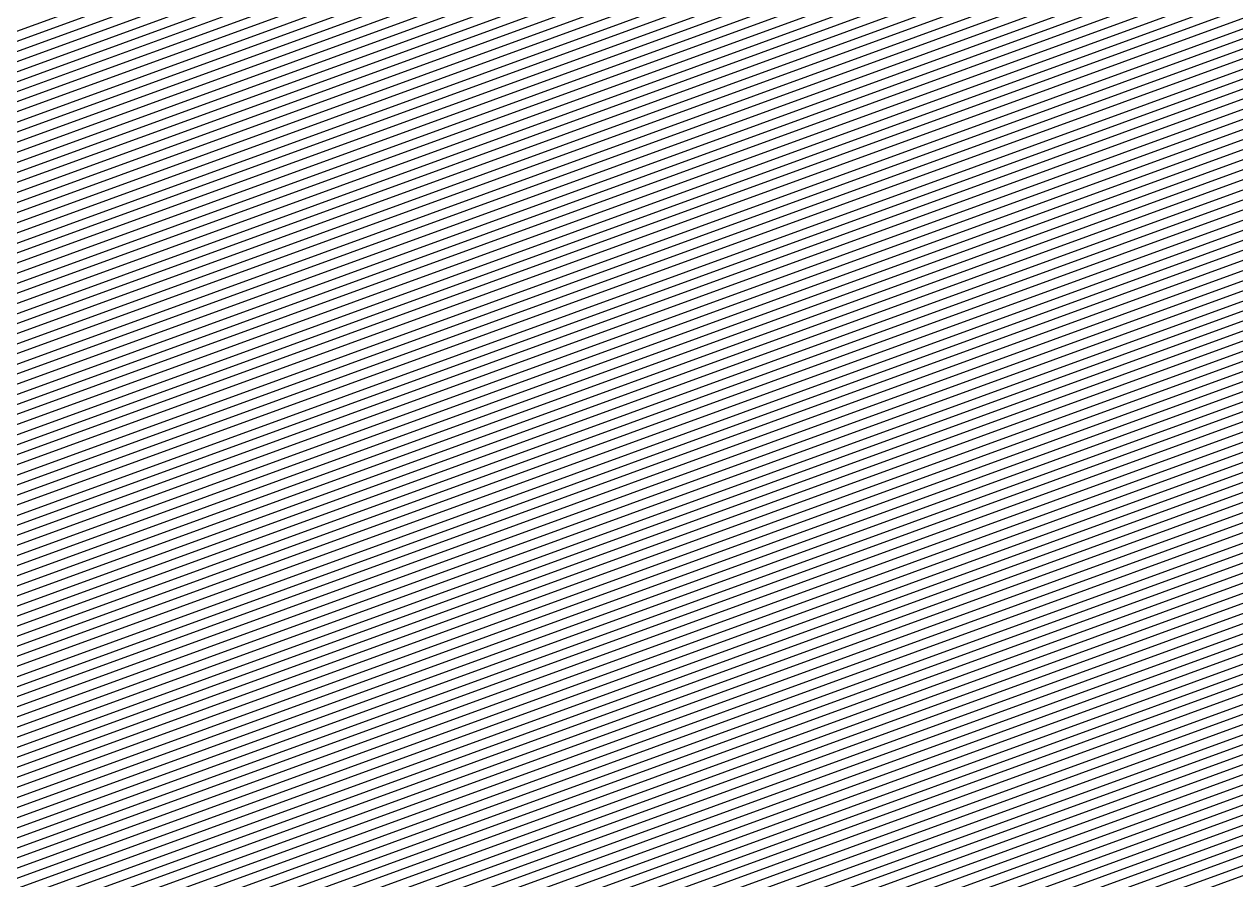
# Model space of a CAD drawing. Extents: x 7084 to 11035, y 13750 to 16729.
# Drawn here: x 9906.8 to 10031.5, y 14150 to 14238.1 of the extents above; entities that cross this region are included whole.
import ezdxf

# ---------------------------------------------------------------- set-up
doc = ezdxf.new("R2010")
doc.units = 0
doc.layers.add('Default', color=7, linetype='Continuous')

msp = doc.modelspace()

# ---------------------------------------------------------------- linework, layer by layer
at = {"layer": 'Default'}
for points in [[(10354.72, 16079.99), (10436.84, 16073.5), (10531.93, 15941.63), (10685.88, 15771.51), (10729.1, 15730.43), (10774.48, 15574.78), (10851.45, 15398.24), (10825.52, 15220.97), (10815.9, 14983.45), (10774.84, 14641.88), (10678.62, 14186.09), (10628.92, 14119.07), (10474.97, 13923.27), (10382.05, 13873.55), (10204.84, 13893.01), (10082.97, 14197.94), (9730.17, 14069.55), (9578.9, 14067.38), (9457.02, 13942.2), (9243.08, 13963.82), (8806.9, 14034.44), (8515.16, 14079.83), (8486.29, 14291.68), (8114.25, 14439.33)], [(10355.48, 16075.39), (10435.83, 16069.05), (10528.87, 15940.01), (10684.66, 15767.85), (10726.95, 15727.66), (10771.36, 15575.36), (10849.25, 15396.7), (10823.88, 15223.25), (10814.14, 14982.88), (10773.96, 14648.65), (10676.59, 14187.4), (10627.96, 14121.83), (10472.17, 13923.68), (10381.24, 13875.03), (10207.85, 13894.07), (10084.51, 14202.65), (9727.49, 14072.72), (9579.47, 14070.61), (9456.14, 13943.93), (9246.8, 13965.08), (8805.39, 14036.54), (8519.93, 14080.96), (8490.71, 14295.35), (8114.22, 14444.77)], [(8114.01, 14480.09), (8519.46, 14319.18), (8550.92, 14088.3), (8795.6, 14050.23), (9270.97, 13973.27), (9450.4, 13955.14), (9583.22, 14091.56), (9710.1, 14093.38), (10094.58, 14233.3), (10227.4, 13900.98), (10376.03, 13884.66), (10453.96, 13926.37), (10621.74, 14139.75), (10663.42, 14195.96), (10768.28, 14692.69), (10802.72, 14979.17), (10813.21, 15238.03), (10834.96, 15386.7), (10751.07, 15579.1), (10713.01, 15709.65), (10676.76, 15744.1), (10508.98, 15929.5), (10429.23, 16040.1), (10360.36, 16045.54)], [(8113.73, 14524.93), (8555.95, 14349.43), (8590.26, 14097.62), (8783.18, 14067.6), (9301.64, 13983.67), (9443.12, 13969.37), (9587.98, 14118.16), (9688.02, 14119.59), (10107.36, 14272.2), (10252.22, 13909.76), (10369.4, 13896.89), (10430.85, 13929.77), (10613.84, 14162.5), (10646.71, 14206.82), (10761.07, 14748.58), (10788.22, 14974.46), (10799.66, 15256.79), (10816.81, 15374.01), (10725.32, 15583.85), (10695.31, 15686.78), (10666.73, 15713.94), (10483.74, 15916.15), (10420.86, 16003.36), (10366.56, 16007.65)], [(8114.36, 14421.67), (8471.92, 14279.76), (8499.66, 14076.16), (8811.79, 14027.59), (9231, 13959.72), (9459.89, 13936.6), (9577.02, 14056.91), (9738.87, 14059.22), (10077.93, 14182.61), (10195.06, 13889.55), (10384.65, 13868.73), (10484.07, 13921.93), (10632.03, 14110.11), (10685.21, 14181.81), (10777.68, 14619.86), (10821.61, 14985.3), (10830.86, 15213.58), (10858.6, 15403.24), (10784.62, 15572.91), (10736.07, 15739.44), (10689.83, 15783.39), (10541.87, 15946.88)], [(10502.1, 15925.86), (10674.02, 15735.87), (10708.18, 15703.41), (10744.05, 15580.4), (10830.01, 15383.24), (10809.51, 15243.14), (10798.77, 14977.88), (10766.32, 14707.93), (10658.86, 14198.92), (10619.58, 14145.95), (10447.66, 13927.29), (10374.22, 13888), (10234.17, 13903.37), (10098.06, 14243.91), (9704.07, 14100.53), (9584.52, 14098.82), (9448.42, 13959.02), (9279.33, 13976.11), (8792.22, 14054.97), (8561.65, 14090.85)], [(8113.91, 14496.4), (8532.73, 14330.18), (8565.22, 14091.69), (8791.09, 14056.55), (9282.12, 13977.05), (9447.75, 13960.31), (9584.95, 14101.24), (9702.07, 14102.91), (10099.23, 14247.45), (10236.43, 13904.17), (10373.62, 13889.11), (10445.56, 13927.6), (10618.86, 14148.02), (10657.35, 14199.91), (10765.66, 14713.01), (10797.45, 14977.45), (10808.28, 15244.85), (10828.36, 15382.09), (10741.7, 15580.83), (10706.57, 15701.33), (10673.11, 15733.13), (10499.8, 15924.64)], [(9702.74, 14102.12), (10098.84, 14246.27), (10235.67, 13903.91), (10373.82, 13888.74), (10446.26, 13927.5), (10619.1, 14147.33), (10657.85, 14199.58), (10765.88, 14711.32), (10797.89, 14977.6), (10808.69, 15244.28), (10828.91, 15382.47), (10742.49, 15580.68), (10707.11, 15702.03), (10673.41, 15734.05), (10500.57, 15925.05)], [(10497.51, 15923.43), (10672.2, 15730.39), (10704.96, 15699.25), (10739.36, 15581.26), (10826.71, 15380.94), (10807.05, 15246.55), (10796.13, 14977.03), (10765.01, 14718.09), (10655.83, 14200.89), (10618.15, 14150.09), (10443.46, 13927.91), (10373.02, 13890.22), (10238.68, 13904.97), (10100.39, 14250.98), (9700.06, 14105.29), (9585.39, 14103.66), (9447.09, 13961.61), (9284.91, 13978), (8789.96, 14058.13), (8568.8, 14092.54), (8536.05, 14332.93), (8113.88, 14500.47)], [(8113.9, 14497.76), (8533.83, 14331.1), (8566.42, 14091.98), (8790.71, 14057.07), (9283.05, 13977.37), (9447.53, 13960.74), (9585.1, 14102.04), (9701.4, 14103.71), (10099.61, 14248.63), (10237.18, 13904.44), (10373.42, 13889.48), (10444.86, 13927.71), (10618.63, 14148.71), (10656.84, 14200.24), (10765.44, 14714.71), (10797.01, 14977.31), (10807.87, 15245.42), (10827.81, 15381.71), (10740.92, 15580.97), (10706.03, 15700.64), (10672.81, 15732.22), (10499.04, 15924.24)], [(10495.21, 15922.22), (10671.29, 15727.65), (10703.35, 15697.18), (10737.02, 15581.69), (10825.06, 15379.78), (10805.82, 15248.26), (10794.81, 14976.6), (10764.35, 14723.18), (10654.31, 14201.88), (10617.43, 14152.16), (10441.36, 13928.22), (10372.41, 13891.33), (10240.94, 13905.77), (10101.55, 14254.52), (9698.05, 14107.68), (9585.82, 14106.07), (9446.43, 13962.9), (9287.7, 13978.94), (8788.83, 14059.7), (8572.38, 14093.39), (8539.36, 14335.68), (8113.86, 14504.55)], [(8113.87, 14501.83), (8537.15, 14333.85), (8569.99, 14092.82), (8789.58, 14058.65), (9285.84, 13978.31), (9446.87, 13962.04), (9585.53, 14104.46), (9699.39, 14106.09), (10100.77, 14252.16), (10239.43, 13905.24), (10372.81, 13890.59), (10442.76, 13928.02), (10617.91, 14150.78), (10655.32, 14201.22), (10764.79, 14719.79), (10795.69, 14976.88), (10806.64, 15247.12), (10826.16, 15380.55), (10738.58, 15581.4), (10704.43, 15698.56), (10671.89, 15729.48), (10496.74, 15923.03)], [(10492.92, 15921), (10670.37, 15724.91), (10701.74, 15695.1), (10734.68, 15582.12), (10823.41, 15378.63), (10804.59, 15249.96), (10793.5, 14976.17), (10763.69, 14728.26), (10652.79, 14202.87), (10616.71, 14154.23), (10439.26, 13928.53), (10371.81, 13892.44), (10243.19, 13906.57), (10102.71, 14258.06), (9696.05, 14110.06), (9586.25, 14108.49), (9445.77, 13964.19), (9290.49, 13979.89), (8787.7, 14061.28), (8575.95, 14094.23), (8542.68, 14338.43), (8113.83, 14508.63)], [(10493.68, 15921.41), (10670.68, 15725.82), (10702.28, 15695.79), (10735.46, 15581.98), (10823.96, 15379.01), (10805, 15249.4), (10793.94, 14976.31), (10763.91, 14726.56), (10653.29, 14202.54), (10616.95, 14153.54), (10439.96, 13928.43), (10372.01, 13892.07), (10242.44, 13906.3), (10102.32, 14256.88), (9696.71, 14109.27), (9586.11, 14107.69), (9445.99, 13963.76), (9289.56, 13979.57), (8788.08, 14060.76), (8574.76, 14093.95), (8541.57, 14337.51), (8113.84, 14507.27)], [(10494.45, 15921.81), (10670.98, 15726.74), (10702.82, 15696.48), (10736.24, 15581.84), (10824.51, 15379.4), (10805.41, 15248.83), (10794.37, 14976.46), (10764.13, 14724.87), (10653.8, 14202.21), (10617.19, 14152.85), (10440.66, 13928.33), (10372.21, 13891.7), (10241.69, 13906.03), (10101.94, 14255.7), (9697.38, 14108.47), (9585.96, 14106.88), (9446.21, 13963.33), (9288.63, 13979.26), (8788.45, 14060.23), (8573.57, 14093.67), (8540.47, 14336.6), (8113.85, 14505.91)], [(8113.82, 14509.98), (8543.79, 14339.35), (8577.14, 14094.52), (8787.32, 14061.81), (9291.41, 13980.2), (9445.55, 13964.63), (9586.39, 14109.3), (9695.38, 14110.86), (10103.1, 14259.24), (10243.95, 13906.83), (10371.61, 13892.81), (10438.56, 13928.64), (10616.47, 14154.92), (10652.28, 14203.2), (10763.48, 14729.95), (10793.06, 14976.03), (10804.18, 15250.53), (10822.86, 15378.24), (10733.9, 15582.27), (10701.21, 15694.4), (10670.07, 15724), (10492.15, 15920.6)], [(10491.39, 15920.2), (10669.77, 15723.08), (10700.67, 15693.71), (10733.12, 15582.41), (10822.31, 15377.86), (10803.77, 15251.1), (10792.62, 14975.88), (10763.26, 14731.64), (10651.77, 14203.53), (10616.23, 14155.61), (10437.86, 13928.74), (10371.41, 13893.18), (10244.7, 13907.1), (10103.48, 14260.42), (9694.71, 14111.65), (9586.54, 14110.1), (9445.32, 13965.06), (9292.34, 13980.52), (8786.95, 14062.34), (8578.34, 14094.8), (8544.89, 14340.26), (8113.82, 14511.34)], [(10489.86, 15919.39), (10669.16, 15721.25), (10699.6, 15692.33), (10731.56, 15582.7), (10821.21, 15377.09), (10802.95, 15252.24), (10791.74, 14975.6), (10762.82, 14735.03), (10650.76, 14204.18), (10615.75, 14156.98), (10436.46, 13928.94), (10371.01, 13893.93), (10246.2, 13907.63), (10104.26, 14262.77), (9693.37, 14113.24), (9586.83, 14111.72), (9444.88, 13965.92), (9294.2, 13981.15), (8786.19, 14063.39), (8580.72, 14095.36), (8547.1, 14342.1), (8113.8, 14514.06)], [(10488.33, 15918.58), (10668.55, 15719.43), (10698.53, 15690.94), (10730, 15582.99), (10820.11, 15376.32), (10802.12, 15253.38), (10790.86, 14975.31), (10762.38, 14738.42), (10649.75, 14204.84), (10615.27, 14158.36), (10435.06, 13929.15), (10370.61, 13894.67), (10247.71, 13908.16), (10105.03, 14265.13), (9692.03, 14114.83), (9587.12, 14113.33), (9444.44, 13966.78), (9296.06, 13981.78), (8785.44, 14064.44), (8583.1, 14095.93)], [(10487.57, 15918.17), (10668.25, 15718.51), (10697.99, 15690.25), (10729.22, 15583.13), (10819.56, 15375.94), (10801.71, 15253.94), (10790.42, 14975.17), (10762.17, 14740.11), (10649.24, 14205.17), (10615.03, 14159.05), (10434.35, 13929.25), (10370.41, 13895.04), (10248.46, 13908.43), (10105.42, 14266.31), (9691.36, 14115.62), (9587.26, 14114.13), (9444.22, 13967.21), (9296.99, 13982.09), (8785.06, 14064.97), (8584.3, 14096.21), (8550.42, 14344.85), (8113.78, 14518.14)], [(9587.4, 14114.94), (9690.69, 14116.42), (10105.81, 14267.49), (10249.21, 13908.69), (10370.21, 13895.41), (10433.65, 13929.36), (10614.8, 14159.74), (10648.73, 14205.5), (10761.95, 14741.81), (10789.98, 14975.03), (10801.3, 15254.51), (10819.01, 15375.55), (10728.44, 15583.28), (10697.45, 15689.55), (10667.94, 15717.6), (10486.8, 15917.77)], [(9587.55, 14115.75), (9690.02, 14117.21), (10106.19, 14268.67), (10249.96, 13908.96), (10370.01, 13895.78), (10432.95, 13929.46), (10614.56, 14160.43), (10648.23, 14205.83), (10761.73, 14743.5), (10789.54, 14974.89), (10800.89, 15255.08), (10818.46, 15375.17), (10727.66, 15583.42), (10696.92, 15688.86), (10667.64, 15716.69), (10486.04, 15917.37)], [(10484.51, 15916.56), (10667.03, 15714.86), (10695.84, 15687.48), (10726.1, 15583.71), (10817.36, 15374.4), (10800.07, 15256.22), (10788.66, 14974.6), (10761.29, 14746.89), (10647.21, 14206.49), (10614.08, 14161.81), (10431.55, 13929.67), (10369.6, 13896.52), (10251.47, 13909.49), (10106.97, 14271.02), (9688.69, 14118.8), (9587.84, 14117.36), (9443.34, 13968.94), (9300.71, 13983.35), (8783.56, 14067.07), (8589.07, 14097.34), (8554.84, 14348.51), (8113.74, 14523.57)], [(9587.69, 14116.55), (9689.35, 14118.01), (10106.58, 14269.85), (10250.72, 13909.22), (10369.8, 13896.15), (10432.25, 13929.56), (10614.32, 14161.12), (10647.72, 14206.16), (10761.51, 14745.19), (10789.1, 14974.74), (10800.48, 15255.65), (10817.91, 15374.78), (10726.88, 15583.56), (10696.38, 15688.17), (10667.33, 15715.77), (10485.27, 15916.96)], [(9686.68, 14121.18), (10108.13, 14274.56), (10253.72, 13910.29), (10369, 13897.63), (10429.45, 13929.98), (10613.36, 14163.88), (10645.69, 14207.48), (10760.64, 14751.97), (10787.35, 14974.17), (10798.84, 15257.92), (10815.71, 15373.24), (10723.76, 15584.14), (10694.23, 15685.4), (10666.12, 15712.12), (10482.21, 15915.34)], [(8113.68, 14533.08), (8562.58, 14354.93), (8597.41, 14099.32), (8780.92, 14070.76), (9307.22, 13985.56), (9441.79, 13971.96), (9588.85, 14123), (9684, 14124.36), (10109.68, 14279.28), (10256.73, 13911.35), (10368.2, 13899.11), (10426.65, 13930.39), (10612.4, 14166.64), (10643.67, 14208.79), (10759.76, 14758.74), (10785.59, 14973.6), (10797.2, 15260.2), (10813.51, 15371.71), (10720.64, 15584.72), (10692.09, 15682.63), (10664.9, 15708.46), (10479.15, 15913.73)], [(10479.92, 15914.13), (10665.21, 15709.38), (10692.63, 15683.32), (10721.42, 15584.57), (10814.06, 15372.09), (10797.61, 15259.63), (10786.03, 14973.74), (10759.98, 14757.05), (10644.17, 14208.46), (10612.64, 14165.95), (10427.35, 13930.29), (10368.4, 13898.74), (10255.98, 13911.08), (10109.29, 14278.1), (9684.67, 14123.57), (9588.7, 14122.19), (9442.01, 13971.53), (9306.29, 13985.24), (8781.3, 14070.23), (8596.22, 14099.03), (8561.48, 14354.01), (8113.69, 14531.72)], [(8113.7, 14530.36), (8560.37, 14353.1), (8595.03, 14098.75), (8781.68, 14069.71), (9305.36, 13984.93), (9442.23, 13971.09), (9588.56, 14121.39), (9685.34, 14122.77), (10108.9, 14276.92), (10255.23, 13910.82), (10368.6, 13898.37), (10428.05, 13930.18), (10612.88, 14165.26), (10644.68, 14208.13), (10760.2, 14755.36), (10786.47, 14973.89), (10798.02, 15259.06), (10814.61, 15372.47), (10722.2, 15584.43), (10693.16, 15684.01), (10665.51, 15710.29), (10480.68, 15914.54)], [(8113.65, 14538.52), (8567, 14358.59), (8602.18, 14100.45), (8779.42, 14072.87), (9310.93, 13986.82), (9440.91, 13973.68), (9589.42, 14126.22), (9681.32, 14127.54), (10111.23, 14283.99), (10259.74, 13912.41), (10367.4, 13900.59), (10423.85, 13930.8), (10611.44, 14169.39), (10641.64, 14210.11), (10758.89, 14765.52), (10783.83, 14973.03), (10795.56, 15262.47), (10811.31, 15370.17), (10717.51, 15585.29), (10689.94, 15679.85), (10663.69, 15704.81), (10476.09, 15912.11)], [(8113.66, 14537.16), (8565.9, 14357.68), (8600.99, 14100.16), (8779.79, 14072.34), (9310, 13986.5), (9441.13, 13973.25), (9589.28, 14125.42), (9681.99, 14126.74), (10110.84, 14282.81), (10258.99, 13912.15), (10367.6, 13900.22), (10424.55, 13930.7), (10611.68, 14168.7), (10642.15, 14209.78), (10759.11, 14763.82), (10784.27, 14973.17), (10795.97, 15261.9), (10811.86, 15370.55), (10718.3, 15585.15), (10690.48, 15680.55), (10663.99, 15705.72), (10476.86, 15912.51)], [(10477.62, 15912.92), (10664.29, 15706.63), (10691.02, 15681.24), (10719.08, 15585), (10812.41, 15370.94), (10796.38, 15261.33), (10784.71, 14973.32), (10759.32, 14762.13), (10642.65, 14209.45), (10611.92, 14168.01), (10425.25, 13930.59), (10367.8, 13899.85), (10258.24, 13911.88), (10110.45, 14281.63), (9682.66, 14125.95), (9589.13, 14124.61), (9441.35, 13972.82), (9309.08, 13986.19), (8780.17, 14071.81), (8599.79, 14099.88), (8564.79, 14356.76), (8113.67, 14535.8)], [(10478.39, 15913.32), (10664.6, 15707.55), (10691.55, 15681.93), (10719.86, 15584.86), (10812.96, 15371.32), (10796.79, 15260.77), (10785.15, 14973.46), (10759.54, 14760.44), (10643.16, 14209.12), (10612.16, 14167.33), (10425.95, 13930.49), (10368, 13899.48), (10257.48, 13911.62), (10110.07, 14280.46), (9683.33, 14125.15), (9588.99, 14123.81), (9441.57, 13972.39), (9308.15, 13985.87), (8780.55, 14071.29), (8598.6, 14099.6), (8563.69, 14355.85), (8113.68, 14534.44)], [(10473.8, 15910.9), (10662.77, 15702.07), (10688.34, 15677.77), (10715.17, 15585.72), (10809.66, 15369.01), (10794.33, 15264.18), (10782.51, 14972.6), (10758.23, 14770.6), (10640.12, 14211.09), (10610.73, 14171.46), (10421.75, 13931.11), (10366.79, 13901.71), (10262, 13913.21), (10112.39, 14287.53), (9679.32, 14129.92), (9589.85, 14128.64), (9440.25, 13974.98), (9313.72, 13987.76), (8778.29, 14074.44), (8605.75, 14101.29), (8570.32, 14361.34), (8113.63, 14542.59)], [(8113.64, 14541.23), (8569.22, 14360.43), (8604.56, 14101.01), (8778.67, 14073.92), (9312.79, 13987.45), (9440.47, 13974.54), (9589.71, 14127.84), (9679.99, 14129.13), (10112, 14286.35), (10261.24, 13912.95), (10367, 13901.33), (10422.45, 13931.01), (10610.97, 14170.77), (10640.63, 14210.77), (10758.45, 14768.91), (10782.95, 14972.75), (10794.74, 15263.61), (10810.21, 15369.4), (10715.95, 15585.58), (10688.87, 15678.47), (10663.08, 15702.98), (10474.56, 15911.3)], [(8113.6, 14546.67), (8573.64, 14364.09), (8609.33, 14102.14), (8777.16, 14076.02), (9316.51, 13988.71), (9439.59, 13976.27), (9590.29, 14131.06), (9677.31, 14132.3), (10113.55, 14291.06), (10264.25, 13914.01), (10366.19, 13902.82), (10419.65, 13931.42), (10610.01, 14173.53), (10638.6, 14212.08), (10757.58, 14775.68), (10781.2, 14972.17), (10793.09, 15265.88), (10808.01, 15367.86), (10712.83, 15586.15), (10686.73, 15675.7), (10661.86, 15699.33), (10471.5, 15909.68)], [(10472.27, 15910.09), (10662.17, 15700.24), (10687.26, 15676.39), (10713.61, 15586.01), (10808.56, 15368.24), (10793.5, 15265.31), (10781.64, 14972.32), (10757.8, 14773.99), (10639.11, 14211.75), (10610.25, 14172.84), (10420.35, 13931.32), (10366.39, 13902.45), (10263.5, 13913.74), (10113.16, 14289.89), (9677.98, 14131.51), (9590.14, 14130.25), (9439.81, 13975.84), (9315.58, 13988.39), (8777.54, 14075.5), (8608.14, 14101.86), (8572.53, 14363.18), (8113.61, 14545.31)], [(10473.03, 15910.49), (10662.47, 15701.15), (10687.8, 15677.08), (10714.39, 15585.87), (10809.11, 15368.63), (10793.92, 15264.74), (10782.08, 14972.46), (10758.01, 14772.29), (10639.61, 14211.42), (10610.49, 14172.15), (10421.05, 13931.21), (10366.59, 13902.08), (10262.75, 13913.48), (10112.78, 14288.71), (9678.65, 14130.72), (9590, 14129.45), (9440.03, 13975.41), (9314.65, 13988.08), (8777.91, 14074.97), (8606.95, 14101.58), (8571.43, 14362.26), (8113.62, 14543.95)], [(10470.74, 15909.28), (10661.56, 15698.41), (10686.19, 15675), (10712.05, 15586.3), (10807.46, 15367.47), (10792.68, 15266.45), (10780.76, 14972.03), (10757.36, 14777.37), (10638.1, 14212.41), (10609.77, 14174.22), (10418.95, 13931.52), (10365.99, 13903.19), (10265, 13914.28), (10113.94, 14292.24), (9676.64, 14133.1), (9590.43, 14131.87), (9439.37, 13976.7), (9317.44, 13989.02), (8776.78, 14076.55), (8610.52, 14102.42), (8574.74, 14365.01), (8113.59, 14548.03)], [(10469.21, 15908.47), (10660.95, 15696.58), (10685.12, 15673.62), (10710.49, 15586.59), (10806.36, 15366.71), (10791.86, 15267.59), (10779.88, 14971.75), (10756.92, 14780.76), (10637.08, 14213.07), (10609.29, 14175.6), (10417.55, 13931.73), (10365.59, 13903.93), (10266.51, 13914.81), (10114.71, 14294.6), (9675.3, 14134.69), (9590.72, 14133.48), (9438.92, 13977.56), (9319.3, 13989.65), (8776.03, 14077.6), (8612.91, 14102.99)], [(10466.91, 15907.26), (10660.04, 15693.84), (10683.51, 15671.54), (10708.15, 15587.02), (10804.71, 15365.55), (10790.63, 15269.29), (10778.56, 14971.32), (10756.27, 14785.84), (10635.56, 14214.06), (10608.57, 14177.67), (10415.45, 13932.04), (10364.99, 13905.04), (10268.76, 13915.6), (10115.87, 14298.14), (9673.3, 14137.07), (9591.15, 14135.9), (9438.26, 13978.86), (9322.09, 13990.6), (8774.9, 14079.18), (8616.48, 14103.83), (8580.27, 14369.59), (8113.55, 14554.82)], [(10468.44, 15908.07), (10660.65, 15695.67), (10684.58, 15672.92), (10709.71, 15586.73), (10805.81, 15366.32), (10791.45, 15268.16), (10779.44, 14971.6), (10756.7, 14782.46), (10636.58, 14213.4), (10609.05, 14176.29), (10416.85, 13931.83), (10365.39, 13904.3), (10267.26, 13915.07), (10115.1, 14295.78), (9674.63, 14135.48), (9590.86, 14134.29), (9438.7, 13977.99), (9320.23, 13989.97), (8775.65, 14078.13), (8614.1, 14103.27), (8578.06, 14367.76), (8113.57, 14552.1)], [(9673.96, 14136.28), (10115.49, 14296.96), (10268.01, 13915.34), (10365.19, 13904.67), (10416.15, 13931.94), (10608.81, 14176.98), (10636.07, 14213.73), (10756.48, 14784.15), (10779, 14971.46), (10791.04, 15268.72), (10805.26, 15365.94), (10708.93, 15586.87), (10684.04, 15672.23), (10660.34, 15694.76), (10467.68, 15907.66)], [(8113.54, 14557.54), (8582.48, 14371.43), (8618.87, 14104.4), (8774.15, 14080.24), (9323.95, 13991.23), (9437.82, 13979.72), (9591.44, 14137.51), (9671.96, 14138.66), (10116.65, 14300.5), (10270.27, 13916.14), (10364.59, 13905.78), (10414.05, 13932.25), (10608.09, 14179.04), (10634.55, 14214.71), (10755.83, 14789.23), (10777.68, 14971.03), (10789.81, 15270.43), (10803.61, 15364.78), (10706.59, 15587.31), (10682.44, 15670.15), (10659.43, 15692.02), (10465.38, 15906.45)], [(9323.02, 13990.91), (9438.04, 13979.29), (9591.3, 14136.7), (9672.63, 14137.87), (10116.26, 14299.32), (10269.52, 13915.87), (10364.79, 13905.41), (10414.75, 13932.14), (10608.33, 14178.35), (10635.06, 14214.39), (10756.05, 14787.54), (10778.12, 14971.18), (10790.22, 15269.86), (10804.16, 15365.17), (10707.37, 15587.16), (10682.97, 15670.85), (10659.73, 15692.93), (10466.15, 15906.85)], [(8113.5, 14562.97), (8586.91, 14375.09), (8623.64, 14105.53), (8772.64, 14082.34), (9327.67, 13992.49), (9436.94, 13981.44), (9592.02, 14140.73), (9669.28, 14141.84), (10118.2, 14305.21), (10273.28, 13917.2), (10363.78, 13907.26), (10411.25, 13932.66), (10607.14, 14181.8), (10632.52, 14216.03), (10754.95, 14796.01), (10775.93, 14970.46), (10788.17, 15272.7), (10801.41, 15363.24), (10703.47, 15587.88), (10680.29, 15667.38), (10658.21, 15688.36), (10462.32, 15904.83)], [(9670.62, 14140.25), (10117.42, 14302.85), (10271.77, 13916.67), (10364.19, 13906.52), (10412.65, 13932.45), (10607.62, 14180.42), (10633.54, 14215.37), (10755.39, 14792.62), (10776.8, 14970.75), (10788.99, 15271.57), (10802.51, 15364.01), (10705.03, 15587.59), (10681.36, 15668.77), (10658.82, 15690.19), (10463.85, 15905.64)], [(10461.56, 15904.43), (10657.91, 15687.45), (10679.75, 15666.69), (10702.69, 15588.03), (10800.86, 15362.86), (10787.76, 15273.27), (10775.49, 14970.32), (10754.74, 14797.7), (10632.02, 14216.36), (10606.9, 14182.49), (10410.55, 13932.76), (10363.58, 13907.63), (10274.03, 13917.47), (10118.58, 14306.39), (9668.61, 14142.63), (9592.16, 14141.54), (9436.72, 13981.88), (9328.6, 13992.8), (8772.27, 14082.87), (8624.83, 14105.81), (8588.01, 14376.01), (8113.5, 14564.33)], [(10460.03, 15903.62), (10657.3, 15685.62), (10678.68, 15665.3), (10701.13, 15588.31), (10799.76, 15362.09), (10786.94, 15274.41), (10774.61, 14970.03), (10754.3, 14801.09), (10631, 14217.02), (10606.42, 14183.87), (10409.15, 13932.97), (10363.18, 13908.37), (10275.53, 13918), (10119.36, 14308.75), (9667.27, 14144.22), (9592.45, 14143.15)], [(8113.45, 14571.13), (8593.54, 14380.59), (8630.79, 14107.22), (8770.38, 14085.5), (9333.24, 13994.38), (9435.61, 13984.03), (9592.88, 14145.57), (9665.27, 14146.6), (10120.52, 14312.28), (10277.79, 13918.79), (10362.58, 13909.48), (10407.04, 13933.28), (10605.7, 14185.94), (10629.48, 14218.01), (10753.64, 14806.17), (10773.29, 14969.61), (10785.71, 15276.11), (10798.11, 15360.94), (10698.79, 15588.75), (10677.07, 15663.22), (10656.39, 15682.88), (10457.73, 15902.4)], [(8113.46, 14569.77), (8592.43, 14379.68), (8629.6, 14106.94), (8770.76, 14084.97), (9332.31, 13994.06), (9435.83, 13983.6), (9592.74, 14144.76), (9665.93, 14145.81), (10120.13, 14311.1), (10277.04, 13918.53), (10362.78, 13909.11), (10407.74, 13933.17), (10605.94, 14185.25), (10629.99, 14217.68), (10753.86, 14804.47), (10773.73, 14969.75), (10786.12, 15275.55), (10798.66, 15361.32), (10699.57, 15588.6), (10677.61, 15663.92), (10656.7, 15683.79), (10458.5, 15902.81)], [(8113.47, 14568.41), (8591.33, 14378.76), (8628.4, 14106.66), (8771.14, 14084.45), (9331.38, 13993.75), (9436.05, 13983.17), (9592.59, 14143.96), (9666.6, 14145.02), (10119.74, 14309.93), (10276.28, 13918.26), (10362.98, 13908.74), (10408.44, 13933.07), (10606.18, 14184.56), (10630.5, 14217.35), (10754.08, 14802.78), (10774.17, 14969.89), (10786.53, 15274.98), (10799.21, 15361.71), (10700.35, 15588.46), (10678.14, 15664.61), (10657, 15684.71), (10459.26, 15903.21)], [(8114.32, 14428.46), (8477.45, 14284.35), (8505.62, 14077.57), (8809.91, 14030.22), (9235.64, 13961.3), (9458.79, 13938.75), (9577.74, 14060.94), (9735.52, 14063.19), (10079.87, 14188.51), (10198.82, 13890.88), (10383.65, 13870.59), (10480.57, 13922.45), (10630.83, 14113.56), (10682.67, 14183.45), (10776.59, 14628.33), (10819.41, 14984.59), (10828.8, 15216.43), (10855.85, 15401.32), (10780.72, 15573.63), (10733.39, 15735.98), (10688.31, 15778.82)], [(9734.19, 14064.78), (10080.64, 14190.86), (10200.33, 13891.41), (10383.25, 13871.33), (10479.17, 13922.65), (10630.35, 14114.93), (10681.66, 14184.11), (10776.15, 14631.72), (10818.53, 14984.3), (10827.98, 15217.56), (10854.75, 15400.55), (10779.16, 15573.92), (10732.31, 15734.59), (10687.7, 15776.99)], [(8114.29, 14433.9), (8481.87, 14288.01), (8510.39, 14078.7), (8808.4, 14032.33), (9239.36, 13962.56), (9457.91, 13940.48), (9578.32, 14064.16), (9732.85, 14066.37), (10081.42, 14193.22), (10201.83, 13891.94), (10382.85, 13872.07), (10477.77, 13922.86), (10629.87, 14116.31), (10680.65, 14184.77), (10775.71, 14635.1), (10817.65, 14984.02), (10827.16, 15218.7), (10853.65, 15399.78), (10777.6, 15574.21), (10731.24, 15733.21), (10687.09, 15775.16)], [(10686.79, 15774.25), (10730.71, 15732.51), (10776.82, 15574.35), (10853.1, 15399.4), (10826.75, 15219.27), (10817.22, 14983.88), (10775.49, 14636.8), (10680.14, 14185.1), (10629.64, 14117), (10477.07, 13922.96), (10382.65, 13872.44), (10202.58, 13892.21), (10081.8, 14194.4), (9732.18, 14067.16), (9578.47, 14064.97), (9457.69, 13940.91), (9240.29, 13962.87), (8808.03, 14032.86), (8511.58, 14078.99), (8482.98, 14288.93), (8114.28, 14435.26)], [(10686.18, 15772.42), (10729.63, 15731.13), (10775.26, 15574.64), (10852, 15398.63), (10825.93, 15220.4), (10816.34, 14983.59), (10775.06, 14640.18), (10679.13, 14185.76), (10629.16, 14118.38), (10475.67, 13923.17), (10382.25, 13873.18), (10204.09, 13892.74), (10082.58, 14196.76), (9730.84, 14068.75), (9578.75, 14066.58), (9457.24, 13941.77), (9242.15, 13963.5), (8807.27, 14033.91), (8513.97, 14079.55), (8485.19, 14290.76), (8114.26, 14437.97)], [(8114.27, 14436.61), (8484.08, 14289.85), (8512.77, 14079.27), (8807.65, 14033.38), (9241.22, 13963.19), (9457.46, 13941.34), (9578.61, 14065.77), (9731.51, 14067.96), (10082.19, 14195.58), (10203.34, 13892.47), (10382.45, 13872.81), (10476.37, 13923.07), (10629.4, 14117.69), (10679.63, 14185.43), (10775.28, 14638.49), (10816.78, 14983.73), (10826.34, 15219.84), (10852.55, 15399.01), (10776.04, 15574.49), (10730.17, 15731.82), (10686.48, 15773.34)], [(8114.25, 14440.69), (8487.4, 14292.6), (8516.35, 14080.12), (8806.52, 14034.96), (9244.01, 13964.13), (9456.8, 13942.63), (9579.04, 14068.19), (9729.5, 14070.34), (10083.35, 14199.12), (10205.59, 13893.27), (10381.85, 13873.92), (10474.27, 13923.38), (10628.68, 14119.76), (10678.11, 14186.42), (10774.62, 14643.57), (10815.46, 14983.3), (10825.11, 15221.54), (10850.9, 15397.86), (10773.7, 15574.93), (10728.56, 15729.74), (10685.57, 15770.59)], [(10684.96, 15768.77), (10727.49, 15728.36), (10772.14, 15575.21), (10849.8, 15397.09), (10824.29, 15222.68), (10814.58, 14983.02), (10774.18, 14646.96), (10677.1, 14187.07), (10628.2, 14121.14), (10472.87, 13923.58), (10381.44, 13874.66), (10207.1, 13893.8), (10084.13, 14201.47), (9728.16, 14071.93), (9579.33, 14069.8), (9456.36, 13943.5), (9245.87, 13964.76), (8805.77, 14036.01), (8518.73, 14080.68), (8489.61, 14294.43), (8114.23, 14443.41)], [(8114.24, 14442.05), (8488.5, 14293.51), (8517.54, 14080.4), (8806.14, 14035.49), (9244.94, 13964.45), (9456.58, 13943.06), (9579.19, 14069), (9728.83, 14071.13), (10083.74, 14200.3), (10206.34, 13893.54), (10381.64, 13874.29), (10473.57, 13923.48), (10628.44, 14120.45), (10677.61, 14186.74), (10774.4, 14645.27), (10815.02, 14983.16), (10824.7, 15222.11), (10850.35, 15397.47), (10772.92, 15575.07), (10728.02, 15729.05), (10685.27, 15769.68)], [(8114.21, 14446.13), (8491.82, 14296.26), (8521.12, 14081.25), (8805.02, 14037.07), (9247.73, 13965.39), (9455.92, 13944.36), (9579.62, 14071.41), (9726.83, 14073.52), (10084.9, 14203.83), (10208.6, 13894.34), (10381.04, 13875.4), (10471.47, 13923.79), (10627.72, 14122.52), (10676.09, 14187.73), (10773.75, 14650.35), (10813.7, 14982.73), (10823.47, 15223.82), (10848.7, 15396.32), (10770.58, 15575.5), (10726.42, 15726.97), (10684.36, 15766.94)], [(10684.05, 15766.03), (10725.88, 15726.28), (10769.8, 15575.65), (10848.15, 15395.94), (10823.06, 15224.38), (10813.26, 14982.59), (10773.53, 14652.04), (10675.58, 14188.06), (10627.48, 14123.21), (10470.77, 13923.89), (10380.84, 13875.77), (10209.35, 13894.6), (10085.29, 14205.01), (9726.16, 14074.31), (9579.76, 14072.22), (9455.7, 13944.79), (9248.66, 13965.71), (8804.64, 14037.59), (8522.31, 14081.53), (8492.93, 14297.18), (8114.2, 14447.48)], [(8114.2, 14448.84), (8494.03, 14298.1), (8523.5, 14081.81), (8804.26, 14038.12), (9249.59, 13966.02), (9455.48, 13945.22), (9579.91, 14073.03), (9725.49, 14075.11), (10085.68, 14206.19), (10210.1, 13894.87), (10380.64, 13876.14), (10470.07, 13923.99), (10627.24, 14123.9), (10675.08, 14188.39), (10773.31, 14653.73), (10812.82, 14982.45), (10822.65, 15224.95), (10847.6, 15395.55), (10769.02, 15575.79), (10725.34, 15725.58), (10683.75, 15765.11)], [(10683.44, 15764.2), (10724.81, 15724.89), (10768.24, 15575.93), (10847.05, 15395.17), (10822.24, 15225.52), (10812.38, 14982.31), (10773.09, 14655.43), (10674.57, 14188.72), (10627, 14124.58), (10469.37, 13924.1), (10380.44, 13876.51), (10210.86, 13895.13), (10086.06, 14207.37), (9724.82, 14075.9), (9580.05, 14073.83), (9455.26, 13945.65), (9250.52, 13966.34), (8803.89, 14038.65), (8524.69, 14082.09), (8495.14, 14299.01), (8114.19, 14450.2)], [(10683.14, 15763.29), (10724.27, 15724.2), (10767.46, 15576.08), (10846.5, 15394.78), (10821.83, 15226.09), (10811.94, 14982.16), (10772.87, 14657.12), (10674.06, 14189.05), (10626.76, 14125.27), (10468.67, 13924.2), (10380.24, 13876.88), (10211.61, 13895.4), (10086.45, 14208.55), (9724.15, 14076.7), (9580.2, 14074.64), (9455.04, 13946.08), (9251.45, 13966.65), (8803.51, 14039.17), (8525.89, 14082.38), (8496.24, 14299.93), (8114.18, 14451.56)], [(8114.17, 14452.92), (8497.35, 14300.85), (8527.08, 14082.66), (8803.13, 14039.7), (9252.38, 13966.97), (9454.82, 13946.51), (9580.34, 14075.44), (9723.48, 14077.49), (10086.84, 14209.73), (10212.36, 13895.67), (10380.04, 13877.25), (10467.97, 13924.3), (10626.52, 14125.96), (10673.56, 14189.38), (10772.65, 14658.82), (10811.51, 14982.02), (10821.42, 15226.66), (10845.95, 15394.4), (10766.68, 15576.22), (10723.73, 15723.51), (10682.84, 15762.37)], [(10682.53, 15761.46), (10723.2, 15722.81), (10765.89, 15576.37), (10845.4, 15394.01), (10821, 15227.23), (10811.07, 14981.88), (10772.43, 14660.51), (10673.05, 14189.71), (10626.28, 14126.65), (10467.27, 13924.41), (10379.84, 13877.63), (10213.11, 13895.93), (10087.22, 14210.9), (9722.81, 14078.28), (9580.48, 14076.25), (9454.6, 13946.95), (9253.31, 13967.28), (8802.76, 14040.23)], [(8114.15, 14455.64), (8499.56, 14302.68), (8529.46, 14083.22), (8802.38, 14040.75), (9254.23, 13967.6), (9454.37, 13947.38), (9580.63, 14077.06), (9722.14, 14079.08), (10087.61, 14212.08), (10213.87, 13896.2), (10379.64, 13878), (10466.57, 13924.51), (10626.05, 14127.34), (10672.54, 14190.04), (10772.22, 14662.2), (10810.63, 14981.74), (10820.59, 15227.79), (10844.85, 15393.63), (10765.11, 15576.51), (10722.66, 15722.12), (10682.23, 15760.54)], [(8114.14, 14458.35), (8501.77, 14304.51), (8531.85, 14083.79), (8801.63, 14041.81), (9256.09, 13968.23), (9453.93, 13948.24), (9580.92, 14078.67), (9720.8, 14080.67), (10088.39, 14214.44), (10215.37, 13896.73), (10379.24, 13878.74), (10465.17, 13924.72), (10625.57, 14128.72), (10671.53, 14190.69), (10771.78, 14665.59), (10809.75, 14981.45), (10819.77, 15228.93), (10843.75, 15392.86), (10763.55, 15576.8), (10721.59, 15720.73), (10681.62, 15758.72)], [(8114.15, 14456.99), (8500.67, 14303.6), (8530.65, 14083.5), (8802, 14041.28), (9255.16, 13967.91), (9454.15, 13947.81), (9580.77, 14077.86), (9721.47, 14079.87), (10088, 14213.26), (10214.62, 13896.46), (10379.44, 13878.37), (10465.87, 13924.61), (10625.81, 14128.03), (10672.04, 14190.36), (10772, 14663.9), (10810.19, 14981.59), (10820.18, 15228.36), (10844.3, 15393.24), (10764.33, 15576.65), (10722.12, 15721.43), (10681.92, 15759.63)], [(8114.13, 14459.71), (8502.88, 14305.43), (8533.04, 14084.07), (8801.25, 14042.33), (9257.02, 13968.55), (9453.71, 13948.67), (9581.06, 14079.47), (9720.13, 14081.46), (10088.77, 14215.62), (10216.12, 13896.99), (10379.04, 13879.11), (10464.47, 13924.82), (10625.33, 14129.41), (10671.02, 14191.02), (10771.56, 14667.28), (10809.31, 14981.31), (10819.36, 15229.5), (10843.2, 15392.47), (10762.77, 15576.94), (10721.05, 15720.04), (10681.32, 15757.8)], [(10681.01, 15756.89), (10720.52, 15719.35), (10761.99, 15577.09), (10842.65, 15392.09), (10818.95, 15230.07), (10808.87, 14981.16), (10771.34, 14668.98), (10670.52, 14191.35), (10625.09, 14130.1), (10463.77, 13924.92), (10378.83, 13879.48), (10216.87, 13897.26), (10089.16, 14216.8), (9719.46, 14082.26), (9581.2, 14080.28), (9453.49, 13949.1), (9257.95, 13968.86), (8800.87, 14042.86), (8534.23, 14084.35), (8503.98, 14306.35), (8114.12, 14461.07)], [(10680.4, 15755.06), (10719.44, 15717.96), (10760.43, 15577.37), (10841.55, 15391.32), (10818.13, 15231.21), (10807.99, 14980.88), (10770.91, 14672.37), (10669.5, 14192.01), (10624.61, 14131.48), (10462.37, 13925.13), (10378.43, 13880.22), (10218.38, 13897.79), (10089.93, 14219.16), (9718.13, 14083.85), (9581.49, 14081.89), (9453.05, 13949.96), (9259.81, 13969.49), (8800.12, 14043.91), (8536.61, 14084.92), (8506.19, 14308.18), (8114.11, 14463.79)], [(8114.1, 14465.15), (8507.3, 14309.1), (8537.81, 14085.2), (8799.75, 14044.44), (9260.74, 13969.81), (9452.83, 13950.4), (9581.64, 14082.7), (9717.46, 14084.64), (10090.32, 14220.34), (10219.13, 13898.06), (10378.23, 13880.59), (10461.67, 13925.23), (10624.37, 14132.17), (10669, 14192.34), (10770.69, 14674.06), (10807.55, 14980.74), (10817.72, 15231.77), (10841, 15390.94), (10759.65, 15577.52), (10718.91, 15717.27), (10680.1, 15754.15)], [(8114.07, 14469.22), (8510.62, 14311.85), (8541.38, 14086.05), (8798.62, 14046.02), (9263.53, 13970.75), (9452.17, 13951.69), (9582.07, 14085.12), (9715.45, 14087.02), (10091.48, 14223.87), (10221.39, 13898.86), (10377.63, 13881.7), (10459.56, 13925.54), (10623.65, 14134.24), (10667.48, 14193.33), (10770.03, 14679.14), (10806.23, 14980.31), (10816.49, 15233.48), (10839.35, 15389.78), (10757.31, 15577.95), (10717.3, 15715.19), (10679.19, 15751.41)], [(10679.49, 15752.32), (10717.83, 15715.88), (10758.09, 15577.81), (10839.9, 15390.17), (10816.9, 15232.91), (10806.67, 14980.45), (10770.25, 14677.45), (10667.98, 14193), (10623.89, 14133.55), (10460.26, 13925.44), (10377.83, 13881.33), (10220.63, 13898.59), (10091.1, 14222.69), (9716.12, 14086.23), (9581.93, 14084.31), (9452.39, 13951.26), (9262.6, 13970.44), (8798.99, 14045.49), (8540.19, 14085.76), (8509.51, 14310.93), (8114.08, 14467.86)], [(10678.88, 15750.49), (10716.76, 15714.5), (10756.53, 15578.09), (10838.81, 15389.4), (10816.08, 15234.05), (10805.8, 14980.17), (10769.81, 14680.83), (10666.97, 14193.65), (10623.41, 14134.93), (10458.86, 13925.64), (10377.43, 13882.07), (10222.14, 13899.12), (10091.87, 14225.05), (9714.78, 14087.82), (9582.21, 14085.92), (9451.95, 13952.12), (9264.46, 13971.07), (8798.24, 14046.54), (8542.57, 14086.33), (8511.72, 14312.76), (8114.06, 14470.58)], [(8114.48, 14402.65), (8456.44, 14266.93), (8482.97, 14072.21), (8817.06, 14020.22), (9217.98, 13955.31), (9462.98, 13930.56), (9575.01, 14045.62), (9748.24, 14048.1), (10072.51, 14166.11), (10184.54, 13885.83), (10387.46, 13863.55), (10493.88, 13920.49), (10635.38, 14100.46), (10692.3, 14177.2), (10780.74, 14596.15), (10827.76, 14987.3), (10836.6, 15205.62), (10866.3, 15408.63), (10795.55, 15570.9), (10743.58, 15749.14)], [(10677.97, 15747.75), (10715.15, 15712.42), (10754.19, 15578.52), (10837.16, 15388.24), (10814.85, 15235.75), (10804.48, 14979.74), (10769.16, 14685.91), (10665.45, 14194.64), (10622.69, 14136.99), (10456.76, 13925.95), (10376.83, 13883.18), (10224.39, 13899.92), (10093.03, 14228.59), (9712.77, 14090.2), (9582.65, 14088.34), (9451.28, 13953.41), (9267.25, 13972.01), (8797.11, 14048.12), (8546.15, 14087.18), (8515.04, 14315.51), (8114.04, 14474.66)], [(10678.28, 15748.67), (10715.69, 15713.11), (10754.97, 15578.38), (10837.71, 15388.63), (10815.26, 15235.18), (10804.92, 14979.88), (10769.38, 14684.22), (10665.96, 14194.31), (10622.93, 14136.3), (10457.46, 13925.85), (10377.03, 13882.81), (10223.64, 13899.65), (10092.64, 14227.41), (9713.44, 14089.41), (9582.5, 14087.53), (9451.51, 13952.98), (9266.32, 13971.7), (8797.49, 14047.6), (8544.96, 14086.89), (8513.93, 14314.6), (8114.05, 14473.3)], [(10677.67, 15746.84), (10714.62, 15711.73), (10753.41, 15578.67), (10836.61, 15387.86), (10814.44, 15236.32), (10804.04, 14979.59), (10768.94, 14687.61), (10664.94, 14194.97), (10622.45, 14137.68), (10456.06, 13926.06), (10376.63, 13883.55), (10225.15, 13900.18), (10093.42, 14229.77), (9712.1, 14090.99), (9582.79, 14089.15), (9451.06, 13953.85), (9268.18, 13972.33), (8796.73, 14048.65), (8547.34, 14087.46), (8516.14, 14316.43), (8114.03, 14476.02)], [(10741.43, 15746.37), (10792.43, 15571.47), (10864.1, 15407.09), (10834.96, 15207.9), (10826, 14986.73), (10779.86, 14602.92), (10690.27, 14178.52), (10634.42, 14103.21), (10491.08, 13920.9), (10386.66, 13865.03), (10187.54, 13886.89), (10074.06, 14170.82), (9745.56, 14051.27), (9575.58, 14048.84), (9462.1, 13932.28), (9221.7, 13956.57), (8815.56, 14022.33), (8487.74, 14073.34), (8460.86, 14270.6), (8114.44, 14408.08)], [(8114.45, 14406.72), (8459.76, 14269.68), (8486.55, 14073.06), (8815.93, 14021.8), (9220.77, 13956.26), (9462.32, 13931.85), (9575.44, 14048.04), (9746.23, 14050.48), (10073.67, 14169.65), (10186.79, 13886.63), (10386.86, 13864.66), (10491.78, 13920.8), (10634.66, 14102.53), (10690.78, 14178.19), (10780.08, 14601.23), (10826.44, 14986.87), (10835.37, 15207.33), (10864.65, 15407.47), (10793.21, 15571.33), (10741.97, 15747.06)], [(8114.43, 14410.8), (8463.07, 14272.43), (8490.12, 14073.9), (8814.8, 14023.38), (9223.56, 13957.2), (9461.66, 13933.15), (9575.87, 14050.46), (9744.22, 14052.86), (10074.84, 14173.18), (10189.05, 13887.42), (10386.26, 13865.77), (10489.68, 13921.11), (10633.94, 14104.59), (10689.26, 14179.18), (10779.43, 14606.31), (10825.12, 14986.44), (10834.14, 15209.04), (10863, 15406.32), (10790.87, 15571.76), (10740.36, 15744.98)], [(8114.44, 14409.44), (8461.97, 14271.51), (8488.93, 14073.62), (8815.18, 14022.85), (9222.63, 13956.89), (9461.88, 13932.71), (9575.73, 14049.65), (9744.89, 14052.07), (10074.45, 14172), (10188.3, 13887.16), (10386.46, 13865.4), (10490.38, 13921), (10634.18, 14103.9), (10689.77, 14178.85), (10779.65, 14604.62), (10825.56, 14986.59), (10834.55, 15208.47), (10863.55, 15406.7), (10791.65, 15571.62), (10740.9, 15745.68)], [(10677.36, 15745.92), (10714.08, 15711.03), (10752.63, 15578.81), (10836.06, 15387.47), (10814.03, 15236.89), (10803.6, 14979.45), (10768.72, 14689.3), (10664.44, 14195.3), (10622.22, 14138.37), (10455.36, 13926.16), (10376.43, 13883.92), (10225.9, 13900.45), (10093.81, 14230.94), (9711.44, 14091.79), (9582.93, 14089.95), (9450.84, 13954.28), (9269.11, 13972.64), (8796.36, 14049.18)], [(10739.82, 15744.29), (10790.09, 15571.9), (10862.45, 15405.94), (10833.73, 15209.6), (10824.68, 14986.3), (10779.21, 14608), (10688.75, 14179.51), (10633.7, 14105.28), (10488.98, 13921.21), (10386.06, 13866.14), (10189.8, 13887.69), (10075.22, 14174.36), (9743.55, 14053.66), (9576.01, 14051.26), (9461.44, 13933.58), (9224.49, 13957.52), (8814.43, 14023.91), (8491.32, 14074.19), (8464.18, 14273.35), (8114.42, 14412.16)], [(8114, 14481.45), (8520.57, 14320.1), (8552.11, 14088.59), (8795.23, 14050.75), (9271.9, 13973.59), (9450.18, 13955.57), (9583.37, 14092.37), (9709.43, 14094.17), (10094.97, 14234.48), (10228.15, 13901.25), (10375.82, 13885.03), (10453.26, 13926.47), (10621.5, 14140.44), (10662.92, 14196.29), (10768.06, 14694.38), (10802.28, 14979.02), (10812.8, 15238.6), (10834.41, 15386.32), (10750.29, 15579.24), (10712.47, 15708.95), (10676.45, 15743.18)], [(10738.75, 15742.91), (10788.52, 15572.19), (10861.35, 15405.17), (10832.91, 15210.74), (10823.8, 14986.02), (10778.77, 14611.39), (10687.74, 14180.16), (10633.23, 14106.66), (10487.58, 13921.42), (10385.66, 13866.88), (10191.3, 13888.22), (10076, 14176.72), (9742.22, 14055.25), (9576.3, 14052.88), (9461, 13934.44), (9226.35, 13958.15), (8813.67, 14024.96), (8493.7, 14074.75), (8466.39, 14275.18), (8114.4, 14414.87)], [(10739.29, 15743.6), (10789.3, 15572.05), (10861.9, 15405.55), (10833.32, 15210.17), (10824.24, 14986.16), (10778.99, 14609.7), (10688.25, 14179.83), (10633.46, 14105.97), (10488.28, 13921.31), (10385.86, 13866.51), (10190.55, 13887.96), (10075.61, 14175.54), (9742.88, 14054.45), (9576.16, 14052.07), (9461.22, 13934.01), (9225.42, 13957.83), (8814.05, 14024.43), (8492.51, 14074.47), (8465.28, 14274.26), (8114.41, 14413.52)], [(8113.98, 14484.17), (8522.78, 14321.93), (8554.5, 14089.15), (8794.48, 14051.81), (9273.75, 13974.22), (9449.74, 13956.43), (9583.66, 14093.98), (9708.09, 14095.76), (10095.74, 14236.84), (10229.66, 13901.78), (10375.42, 13885.78), (10451.86, 13926.68), (10621.02, 14141.82), (10661.9, 14196.95), (10767.63, 14697.77), (10801.4, 14978.74), (10811.97, 15239.73), (10833.31, 15385.55), (10748.73, 15579.53), (10711.4, 15707.57), (10675.84, 15741.36)], [(10676.15, 15742.27), (10711.93, 15708.26), (10749.51, 15579.39), (10833.86, 15385.94), (10812.39, 15239.16), (10801.84, 14978.88), (10767.85, 14696.08), (10662.41, 14196.62), (10621.26, 14141.13), (10452.56, 13926.57), (10375.62, 13885.4), (10228.91, 13901.51), (10095.35, 14235.66), (9708.76, 14094.97), (9583.51, 14093.18), (9449.96, 13956), (9272.82, 13973.9), (8794.85, 14051.28), (8553.3, 14088.87), (8521.67, 14321.01), (8113.99, 14482.81)], [(10675.54, 15740.44), (10710.86, 15706.88), (10747.95, 15579.68), (10832.76, 15385.17), (10811.56, 15240.3), (10800.96, 14978.6), (10767.41, 14699.46), (10661.4, 14197.27), (10620.78, 14142.51), (10451.16, 13926.78), (10375.22, 13886.15), (10230.41, 13902.05), (10096.13, 14238.02), (9707.42, 14096.56), (9583.8, 14094.79), (9449.52, 13956.86), (9274.68, 13974.53), (8794.1, 14052.33), (8555.69, 14089.43), (8523.88, 14322.85), (8113.97, 14485.53)], [(10737.14, 15740.83), (10786.18, 15572.62), (10859.7, 15404.01), (10831.68, 15212.45), (10822.49, 14985.59), (10778.12, 14616.47), (10686.22, 14181.15), (10632.51, 14108.73), (10485.47, 13921.72), (10385.06, 13867.99), (10193.56, 13889.02), (10077.16, 14180.26), (9740.21, 14057.63), (9576.74, 14055.29), (9460.33, 13935.73), (9229.14, 13959.09), (8812.54, 14026.54), (8497.28, 14075.6), (8469.71, 14277.93), (8114.38, 14418.95)], [(8113.97, 14486.89), (8524.99, 14323.76), (8556.88, 14089.72), (8793.72, 14052.86), (9275.61, 13974.85), (9449.3, 13957.29), (9583.94, 14095.6), (9706.75, 14097.35), (10096.52, 14239.2), (10231.16, 13902.31), (10375.02, 13886.52), (10450.46, 13926.88), (10620.54, 14143.2), (10660.89, 14197.6), (10767.19, 14701.16), (10800.52, 14978.45), (10811.15, 15240.87), (10832.21, 15384.78), (10747.17, 15579.82), (10710.32, 15706.18), (10675.24, 15739.53)], [(10735.53, 15738.75), (10783.84, 15573.05), (10858.05, 15402.86), (10830.44, 15214.15), (10821.17, 14985.16), (10777.46, 14621.55), (10684.7, 14182.14), (10631.79, 14110.8), (10483.37, 13922.03), (10384.45, 13869.1), (10195.82, 13889.82), (10078.32, 14183.79), (9738.2, 14060.01), (9577.17, 14057.71), (9459.67, 13937.03), (9231.93, 13960.04), (8811.41, 14028.12), (8500.85, 14076.45), (8473.02, 14280.68), (8114.35, 14423.03)], [(8113.96, 14488.24), (8526.1, 14324.68), (8558.07, 14090), (8793.35, 14053.39), (9276.54, 13975.16), (9449.08, 13957.73), (9584.09, 14096.4), (9706.08, 14098.14), (10096.9, 14240.38), (10231.91, 13902.58), (10374.82, 13886.89), (10449.76, 13926.99), (10620.3, 14143.89), (10660.38, 14197.93), (10766.97, 14702.85), (10800.08, 14978.31), (10810.74, 15241.44), (10831.66, 15384.4), (10746.39, 15579.96), (10709.79, 15705.49), (10674.93, 15738.61)], [(8114.34, 14424.39), (8474.13, 14281.6), (8502.04, 14076.73), (8811.04, 14028.64), (9232.86, 13960.35), (9459.45, 13937.46), (9577.31, 14058.52), (9737.53, 14060.81), (10078.71, 14184.97), (10196.57, 13890.08), (10384.25, 13869.47), (10482.67, 13922.14), (10631.55, 14111.49), (10684.19, 14182.47), (10777.24, 14623.25), (10820.73, 14985.02), (10830.03, 15214.72), (10857.5, 15402.47), (10783.06, 15573.2), (10735, 15738.06)], [(10674.33, 15736.79), (10708.72, 15704.1), (10744.83, 15580.25), (10830.56, 15383.63), (10809.92, 15242.57), (10799.21, 14978.03), (10766.54, 14706.24), (10659.37, 14198.59), (10619.82, 14145.27), (10448.36, 13927.19), (10374.42, 13887.63), (10233.42, 13903.11), (10097.68, 14242.73), (9704.74, 14099.73), (9584.38, 14098.01), (9448.64, 13958.59), (9278.4, 13975.79), (8792.59, 14054.44), (8560.46, 14090.56), (8528.31, 14326.51), (8113.94, 14490.96)], [(10733.92, 15736.67), (10781.5, 15573.49), (10856.4, 15401.7), (10829.21, 15215.86), (10819.85, 14984.73), (10776.8, 14626.64), (10683.18, 14183.13), (10631.07, 14112.87), (10481.27, 13922.34), (10383.85, 13870.22), (10198.07, 13890.61), (10079.48, 14187.33), (9736.19, 14062.4), (9577.6, 14060.13), (9459.01, 13938.32), (9234.71, 13960.98), (8810.29, 14029.7), (8504.43, 14077.29), (8476.34, 14283.43), (8114.33, 14427.1)], [(10734.46, 15737.36), (10782.28, 15573.34), (10856.95, 15402.09), (10829.62, 15215.29), (10820.29, 14984.87), (10777.02, 14624.94), (10683.69, 14182.8), (10631.31, 14112.18), (10481.97, 13922.24), (10384.05, 13869.85), (10197.32, 13890.35), (10079.09, 14186.15), (9736.86, 14061.6), (9577.46, 14059.32), (9459.23, 13937.89), (9233.79, 13960.67), (8810.66, 14029.17), (8503.24, 14077.01), (8475.24, 14282.51), (8114.34, 14425.74)], [(8113.81, 14512.7), (8546, 14341.18), (8579.53, 14095.08), (8786.57, 14062.86), (9293.27, 13980.83), (9445.1, 13965.49), (9586.68, 14110.91), (9694.04, 14112.44), (10103.87, 14261.59), (10245.45, 13907.36), (10371.21, 13893.55), (10437.16, 13928.84), (10615.99, 14156.3), (10651.27, 14203.86), (10763.04, 14733.34), (10792.18, 14975.74), (10803.36, 15251.67), (10821.76, 15377.47), (10732.34, 15582.56), (10700.13, 15693.02), (10669.46, 15722.17)], [(8113.79, 14515.42), (8548.21, 14343.01), (8581.91, 14095.65), (8785.82, 14063.92), (9295.13, 13981.46), (9444.66, 13966.35), (9586.97, 14112.52), (9692.7, 14114.03), (10104.65, 14263.95), (10246.95, 13907.89), (10370.81, 13894.3), (10435.76, 13929.05), (10615.51, 14157.67), (10650.25, 14204.51), (10762.6, 14736.73), (10791.3, 14975.46), (10802.53, 15252.81), (10820.66, 15376.71), (10730.78, 15582.84), (10699.06, 15691.63), (10668.85, 15720.34)], [(8113.45, 14572.48), (8594.65, 14381.51), (8631.98, 14107.51), (8770.01, 14086.03), (9334.17, 13994.69), (9435.39, 13984.46), (9593.03, 14146.38), (9664.6, 14147.4), (10120.91, 14313.46), (10278.54, 13919.06), (10362.38, 13909.86), (10406.34, 13933.38), (10605.46, 14186.63), (10628.98, 14218.33), (10753.42, 14807.86), (10772.85, 14969.46), (10785.3, 15276.68), (10797.57, 15360.55), (10698.01, 15588.89)], [(8114.01, 14478.73), (8518.36, 14318.26), (8549.73, 14088.02), (8795.98, 14049.7), (9270.04, 13972.96), (9450.62, 13954.71), (9583.08, 14090.76), (9710.77, 14092.58), (10094.19, 14232.12), (10226.65, 13900.72), (10376.23, 13884.29), (10454.66, 13926.26), (10621.98, 14139.06), (10663.93, 14195.63), (10768.5, 14691), (10803.16, 14979.31), (10813.62, 15237.46), (10835.51, 15387.09), (10751.85, 15578.96)], [(10827.26, 15381.32), (10807.46, 15245.99), (10796.57, 14977.17), (10765.22, 14716.4), (10656.33, 14200.57), (10618.39, 14149.4), (10444.16, 13927.81), (10373.22, 13889.85), (10237.93, 13904.7), (10100, 14249.81), (9700.73, 14104.5), (9585.24, 14102.85), (9447.31, 13961.18), (9283.98, 13977.68), (8790.33, 14057.6), (8567.61, 14092.26), (8534.94, 14332.01), (8113.89, 14499.11)], [(8113.73, 14526.29), (8557.05, 14350.35), (8591.45, 14097.9), (8782.81, 14068.13), (9302.57, 13983.98), (9442.9, 13969.8), (9588.12, 14118.97), (9687.35, 14120.39), (10107.74, 14273.38), (10252.97, 13910.02), (10369.2, 13897.26), (10430.15, 13929.87), (10613.6, 14163.19), (10646.2, 14207.15), (10760.85, 14750.28), (10787.79, 14974.32), (10799.25, 15257.35), (10816.26, 15373.63)], [(10806.23, 15247.69), (10795.25, 14976.74), (10764.57, 14721.48), (10654.81, 14201.55), (10617.67, 14151.47), (10442.06, 13928.12), (10372.61, 13890.96), (10240.19, 13905.5), (10101.16, 14253.34), (9698.72, 14106.88), (9585.67, 14105.27), (9446.65, 13962.47), (9286.77, 13978.63), (8789.21, 14059.18), (8571.18, 14093.1), (8538.26, 14334.76), (8113.87, 14503.19)], [(10815.67, 15234.62), (10805.36, 14980.02), (10769.59, 14682.53), (10666.46, 14193.98), (10623.17, 14135.61), (10458.16, 13925.75), (10377.23, 13882.44), (10222.89, 13899.39), (10092.26, 14226.23), (9714.11, 14088.61), (9582.36, 14086.73), (9451.73, 13952.55), (9265.39, 13971.38), (8797.86, 14047.07), (8543.77, 14086.61), (8512.83, 14313.68), (8114.06, 14471.94)], [(10837.01, 15205.06), (10828.2, 14987.44), (10780.96, 14594.45), (10692.81, 14176.87), (10635.62, 14099.77), (10494.58, 13920.38), (10387.66, 13863.18), (10183.78, 13885.56), (10072.13, 14164.93), (9748.91, 14047.3), (9574.86, 14044.81), (9463.2, 13930.13), (9217.05, 13955), (8817.44, 14019.7), (8481.78, 14071.93), (8455.33, 14266.01), (8114.48, 14401.29)], [(10770.47, 14675.75), (10668.49, 14192.67), (10624.13, 14132.86), (10460.97, 13925.33), (10378.03, 13880.96), (10219.88, 13898.32), (10090.71, 14221.51), (9716.79, 14085.43), (9581.78, 14083.5), (9452.61, 13950.83), (9261.67, 13970.12), (8799.37, 14044.96), (8539, 14085.48), (8508.4, 14310.01), (8114.09, 14466.51)], [(8113.43, 14575.2), (8596.86, 14383.34), (8634.36, 14108.07), (8769.25, 14087.08), (9336.03, 13995.32), (9434.95, 13985.33), (9593.32, 14147.99), (9663.26, 14148.99), (10121.68, 14315.82), (10280.04, 13919.59), (10361.98, 13910.6)], [(10628.47, 14218.66), (10605.22, 14187.32), (10405.64, 13933.48), (10362.18, 13910.23), (10279.29, 13919.33), (10121.29, 14314.64), (9663.93, 14148.19), (9593.17, 14147.18), (9435.17, 13984.89), (9335.1, 13995.01), (8769.63, 14086.55), (8633.17, 14107.79), (8595.75, 14382.43), (8113.44, 14573.84)], [(10606.66, 14183.18), (10409.85, 13932.86), (10363.38, 13908), (10274.78, 13917.73), (10118.97, 14307.57), (9667.94, 14143.43), (9592.31, 14142.35), (9436.5, 13982.31), (9329.52, 13993.12), (8771.89, 14083.39), (8626.02, 14106.09), (8589.12, 14376.93), (8113.49, 14565.69)], [(10607.38, 14181.11), (10411.95, 13932.55), (10363.99, 13906.89), (10272.52, 13916.93), (10117.81, 14304.03), (9669.95, 14141.04), (9591.87, 14139.93), (9437.16, 13981.01), (9326.74, 13992.17), (8773.02, 14081.81), (8622.44, 14105.25), (8585.8, 14374.18), (8113.51, 14561.61)], [(10271.02, 13916.4), (10117.03, 14301.67), (9671.29, 14139.45), (9591.58, 14138.32), (9437.6, 13980.15), (9324.88, 13991.54), (8773.77, 14080.76), (8620.06, 14104.68), (8583.59, 14372.34), (8113.53, 14558.9)], [(8113.59, 14549.39), (8575.85, 14365.93), (8611.71, 14102.71), (8776.41, 14077.08), (9318.37, 13989.34), (9439.14, 13977.13), (9590.58, 14132.67), (9675.97, 14133.89), (10114.32, 14293.42), (10265.76, 13914.54), (10365.79, 13903.56)], [(10260.49, 13912.68), (10111.61, 14285.17), (9680.66, 14128.33), (9589.57, 14127.03), (9440.69, 13974.11), (9311.86, 13987.13), (8779.04, 14073.39), (8603.37, 14100.73), (8568.11, 14359.51), (8113.64, 14539.88)], [(10613.12, 14164.57), (10428.75, 13930.08), (10368.8, 13898), (10254.48, 13910.55), (10108.52, 14275.74), (9686.01, 14121.98), (9588.41, 14120.58), (9442.46, 13970.66), (9304.43, 13984.61), (8782.05, 14069.18), (8593.83, 14098.47), (8559.26, 14352.18), (8113.71, 14529.01)], [(10619.34, 14146.64), (10446.96, 13927.4), (10374.02, 13888.37), (10234.92, 13903.64), (10098.45, 14245.09), (9703.41, 14101.32), (9584.66, 14099.63), (9448.19, 13959.45), (9280.26, 13976.42), (8791.84, 14055.49), (8562.84, 14091.13), (8530.52, 14328.35), (8113.92, 14493.68)], [(10620.06, 14144.58), (10449.06, 13927.09), (10374.62, 13887.26), (10232.67, 13902.84), (10097.29, 14241.55), (9705.41, 14098.94), (9584.23, 14097.21), (9448.86, 13958.16), (9277.47, 13975.48), (8792.97, 14053.91), (8559.26, 14090.28), (8527.2, 14325.6), (8113.95, 14489.6)], [(8114.11, 14462.43), (8505.09, 14307.26), (8535.42, 14084.63), (8800.5, 14043.38), (9258.88, 13969.18), (9453.27, 13949.53), (9581.35, 14081.09), (9718.8, 14083.05), (10089.55, 14217.98), (10217.63, 13897.53)], [(8114.29, 14432.54), (8480.76, 14287.1), (8509.2, 14078.42), (8808.78, 14031.8), (9238.43, 13962.24), (9458.13, 13940.05), (9578.18, 14063.35), (9733.52, 14065.57), (10081.03, 14192.04), (10201.08, 13891.68), (10383.05, 13871.7)], [(8114.31, 14429.82), (8478.55, 14285.26), (8506.81, 14077.86), (8809.53, 14030.75), (9236.57, 13961.61), (9458.57, 13939.18), (9577.89, 14061.74), (9734.85, 14063.98), (10080.26, 14189.69), (10199.58, 13891.15), (10383.45, 13870.96)], [(8114.37, 14420.31), (8470.81, 14278.85), (8498.47, 14075.88), (8812.17, 14027.07), (9230.07, 13959.41), (9460.11, 13936.16), (9576.88, 14056.1), (9739.54, 14058.42), (10077.55, 14181.43), (10194.31, 13889.28), (10384.86, 13868.36)], [(10686.73, 14180.82), (10632.75, 14108.04), (10486.17, 13921.62), (10385.26, 13867.62), (10192.81, 13888.75), (10076.77, 14179.08), (9740.88, 14056.83), (9576.59, 14054.49), (9460.55, 13935.3), (9228.21, 13958.78), (8812.92, 14026.01), (8496.08, 14075.32), (8468.6, 14277.01), (8114.39, 14417.59)], [(10687.23, 14180.49), (10632.99, 14107.35), (10486.87, 13921.52), (10385.46, 13867.25), (10192.06, 13888.49), (10076.38, 14177.9), (9741.55, 14056.04), (9576.45, 14053.68), (9460.78, 13934.87), (9227.28, 13958.46), (8813.3, 14025.49), (8494.89, 14075.03), (8467.5, 14276.1), (8114.39, 14416.23)], [(8114.46, 14405.36), (8458.65, 14268.76), (8485.36, 14072.77), (8816.31, 14021.27), (9219.84, 13955.94), (9462.54, 13931.42), (9575.29, 14047.23), (9746.9, 14049.69), (10073.29, 14168.47), (10186.04, 13886.36)], [(10635.14, 14101.15), (10493.18, 13920.59), (10387.26, 13863.92), (10185.29, 13886.09), (10072.9, 14167.29), (9747.57, 14048.89), (9575.15, 14046.43), (9462.76, 13930.99), (9218.91, 13955.63), (8816.68, 14020.75), (8484.16, 14072.49), (8457.55, 14267.85), (8114.47, 14404.01)]]:
    msp.add_lwpolyline(points, dxfattribs=at)

doc.saveas('drawing.dxf')
